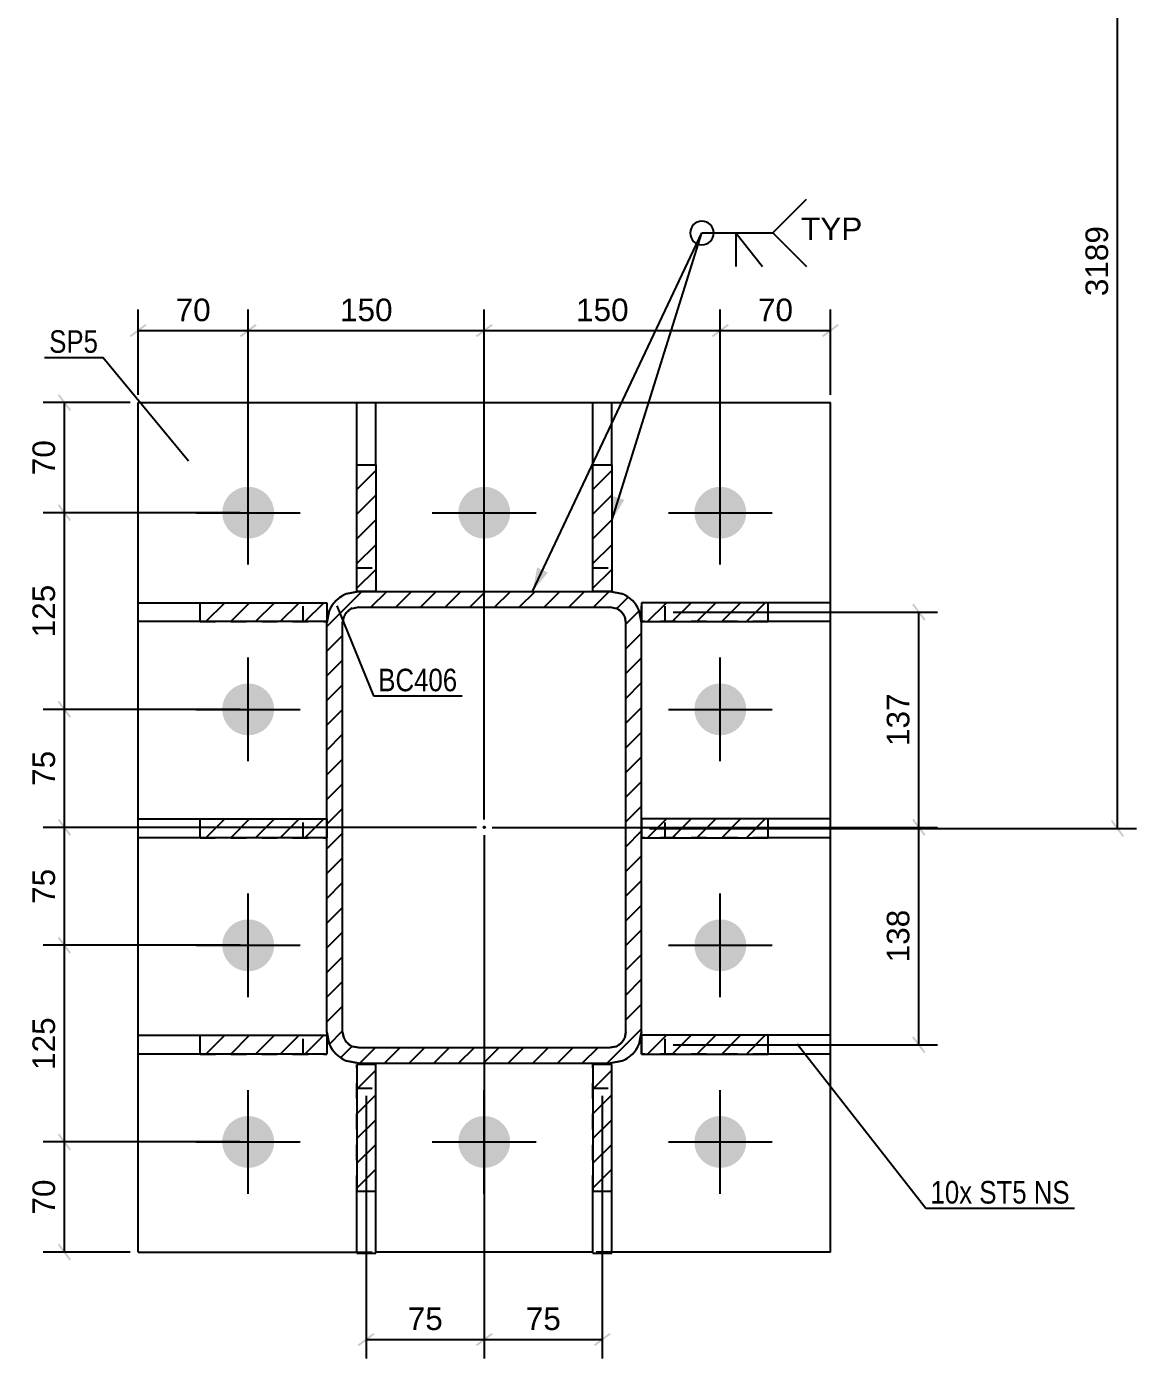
# Model space of a CAD drawing. Header units: millimetres. Extents: x 0 to 841, y 0 to 594.
# Drawn here: x 489.5 to 630.5, y 232.9 to 402.2 of the extents above; entities that cross this region are included whole.
import ezdxf

# ---------------------------------------------------------------- set-up
doc = ezdxf.new("R2010")
doc.units = ezdxf.units.MM
doc.linetypes.add('DXK_LINE_DOT2', pattern=[3.9198, 1.9599, -1.9599])
doc.linetypes.add('DXK_LINE_DOT3', pattern=[5.9187, 2.979, -0.9799, 0.9799, -0.9799])
doc.styles.add('Arial', font='arial.ttf', dxfattribs={"height": 0.2})
doc.styles.add('Arial Narrow', font='ARIALN.TTF', dxfattribs={"height": 0.2})

# ---------------------------------------------------------------- blocks, each defined once
blk = doc.blocks.new('Part-122567019-2369 - 2287')
at = {"linetype": 'Continuous'}
h = blk.add_hatch(dxfattribs=at)
h.set_pattern_fill('', scale=0.7, style=0, pattern_type=0)
h.set_pattern_definition([(45, (567.6686, 328.9399), (-1.57154, 1.57154), [])])
h.paths.add_polyline_path([(583.77, 328.94), (567.67, 328.94), (567.67, 326.54), (583.77, 326.54)])
at = {"color": 7, "linetype": 'DXK_LINE_DOT2'}
for p, q in [((567.67, 326.54), (567.67, 328.94)), ((583.77, 328.94), (567.67, 328.94)), ((570.67, 326.54), (570.67, 328.94)), ((583.77, 326.54), (567.67, 326.54))]:
    blk.add_line(p, q, dxfattribs=at)
at = {"color": 2, "linetype": 'Continuous'}
for p, q in [((583.77, 328.94), (567.67, 328.94)), ((567.67, 328.94), (567.67, 326.54)), ((591.67, 328.94), (583.77, 328.94)), ((583.77, 326.54), (583.77, 328.94)), ((591.67, 326.54), (591.67, 328.94)), ((567.67, 326.54), (583.77, 326.54)), ((591.67, 326.54), (583.77, 326.54))]:
    blk.add_line(p, q, dxfattribs=at)
blk = doc.blocks.new('Bolt-122567019-2295 - 2287')
at = {"linetype": 'Continuous'}
for points in [[(514.37, 340.38, -1), (520.97, 340.38, -1)], [(544.37, 340.38, -1), (550.97, 340.38, -1)], [(574.37, 340.38, -1), (580.97, 340.38, -1)], [(514.37, 315.38, -1), (520.97, 315.38, -1)], [(574.37, 315.38, -1), (580.97, 315.38, -1)], [(514.37, 285.38, -1), (520.97, 285.38, -1)], [(574.37, 285.38, -1), (580.97, 285.38, -1)], [(514.37, 260.38, -1), (520.97, 260.38, -1)], [(544.37, 260.38, -1), (550.97, 260.38, -1)], [(574.37, 260.38, -1), (580.97, 260.38, -1)]]:
    blk.add_hatch(color=1, dxfattribs=at).paths.add_polyline_path(points)
at = {"color": 1, "linetype": 'Continuous'}
for p, q in [((517.67, 333.78), (517.67, 346.98)), ((547.67, 333.78), (547.67, 346.98)), ((577.67, 333.78), (577.67, 346.98)), ((511.07, 340.38), (524.27, 340.38)), ((541.07, 340.38), (554.27, 340.38)), ((571.07, 340.38), (584.27, 340.38)), ((517.67, 308.78), (517.67, 321.98)), ((577.67, 308.78), (577.67, 321.98)), ((511.07, 315.38), (524.27, 315.38)), ((571.07, 315.38), (584.27, 315.38)), ((517.67, 278.78), (517.67, 291.98)), ((577.67, 278.78), (577.67, 291.98)), ((511.07, 285.38), (524.27, 285.38)), ((571.07, 285.38), (584.27, 285.38)), ((517.67, 253.78), (517.67, 266.98)), ((547.67, 253.78), (547.67, 266.98)), ((577.67, 253.78), (577.67, 266.98)), ((511.07, 260.38), (524.27, 260.38)), ((541.07, 260.38), (554.27, 260.38)), ((571.07, 260.38), (584.27, 260.38))]:
    blk.add_line(p, q, dxfattribs=at)
blk = doc.blocks.new('Part-122567019-2300 - 2287')
at = {"linetype": 'Continuous'}
h = blk.add_hatch(dxfattribs=at)
h.set_pattern_fill('', scale=0.7, style=0, pattern_type=0)
h.set_pattern_definition([(45, (567.3701, 327.9076), (-1.571545, 1.571545), [])])
h.paths.add_polyline_path([(567.67, 326.38), (567.37, 327.91), (566.5, 329.21), (565.21, 330.07), (563.67, 330.38), (531.67, 330.38), (530.14, 330.07), (528.85, 329.21), (527.98, 327.91), (527.67, 326.38), (527.67, 274.38), (527.98, 272.85), (528.85, 271.55), (530.14, 270.68), (531.67, 270.38), (563.67, 270.38), (565.21, 270.68), (566.5, 271.55), (567.37, 272.85), (567.67, 274.38)])
h.paths.add_polyline_path([(565.52, 273.61), (565.09, 272.96), (564.44, 272.53), (563.67, 272.38), (531.67, 272.38), (530.91, 272.53), (530.26, 272.96), (529.83, 273.61), (529.67, 274.38), (529.67, 326.38), (529.83, 327.14), (530.26, 327.79), (530.91, 328.22), (531.67, 328.38), (563.67, 328.38), (564.44, 328.22), (565.09, 327.79), (565.52, 327.14), (565.67, 326.38), (565.67, 274.38)])
blk.add_hatch(color=30, dxfattribs=at).paths.add_polyline_path([(547.67, 300.28, -1), (547.67, 300.48, -1)])
at = {"color": 7, "linetype": 'DXK_LINE_DOT2'}
for p, q in [((530.14, 330.07), (531.67, 330.38)), ((531.67, 330.38), (563.67, 330.38)), ((563.67, 330.38), (565.21, 330.07)), ((527.67, 326.38), (527.98, 327.91)), ((529.83, 327.14), (529.67, 326.38)), ((531.67, 328.38), (530.91, 328.22)), ((531.67, 328.38), (563.67, 328.38)), ((564.44, 328.22), (563.67, 328.38)), ((565.67, 326.38), (565.52, 327.14)), ((567.37, 327.91), (567.67, 326.38)), ((527.67, 274.38), (527.67, 326.38)), ((529.67, 274.38), (529.67, 326.38)), ((565.67, 274.38), (565.67, 326.38)), ((567.67, 274.38), (567.67, 326.38)), ((527.98, 272.85), (527.67, 274.38)), ((529.67, 274.38), (529.83, 273.61)), ((565.52, 273.61), (565.67, 274.38)), ((567.67, 274.38), (567.37, 272.85)), ((530.91, 272.53), (531.67, 272.38)), ((531.67, 272.38), (563.67, 272.38)), ((563.67, 272.38), (564.44, 272.53)), ((531.67, 270.38), (530.14, 270.68)), ((531.67, 270.38), (563.67, 270.38)), ((565.21, 270.68), (563.67, 270.38))]:
    blk.add_line(p, q, dxfattribs=at)
at = {"color": 2, "linetype": 'Continuous'}
for p, q in [((531.67, 330.38), (530.14, 330.07)), ((531.67, 330.38), (563.67, 330.38)), ((565.21, 330.07), (563.67, 330.38)), ((527.98, 327.91), (527.67, 326.38)), ((529.67, 326.38), (529.83, 327.14)), ((530.91, 328.22), (531.67, 328.38)), ((531.67, 328.38), (563.67, 328.38)), ((563.67, 328.38), (564.44, 328.22)), ((565.52, 327.14), (565.67, 326.38)), ((567.67, 326.38), (567.37, 327.91)), ((527.67, 274.38), (527.67, 326.38)), ((529.67, 274.38), (529.67, 326.38)), ((565.67, 274.38), (565.67, 326.38)), ((567.67, 274.38), (567.67, 326.38)), ((527.67, 274.38), (527.98, 272.85)), ((529.83, 273.61), (529.67, 274.38)), ((565.67, 274.38), (565.52, 273.61)), ((567.37, 272.85), (567.67, 274.38)), ((531.67, 272.38), (530.91, 272.53)), ((531.67, 272.38), (563.67, 272.38)), ((564.44, 272.53), (563.67, 272.38)), ((530.14, 270.68), (531.67, 270.38)), ((531.67, 270.38), (563.67, 270.38)), ((563.67, 270.38), (565.21, 270.68))]:
    blk.add_line(p, q, dxfattribs=at)
at = {"color": 30, "linetype": 'DXK_LINE_DOT3'}
blk.add_line((547.67, 300.38), (547.67, 300.38), dxfattribs=at)
at = {"color": 30, "linetype": 'Continuous'}
blk.add_circle((547.67, 300.38), 0.1, dxfattribs=at)
at = {"color": 7, "linetype": 'DXK_LINE_DOT2'}
for centre, radius, start, end in [((531.67, 326.38), 4, 112.5, 157.5), ((563.67, 326.38), 4, 22.5, 67.5), ((531.67, 326.38), 2, 112.5, 157.5), ((563.67, 326.38), 2, 22.5, 67.5), ((531.67, 274.38), 4, 202.5, 247.5), ((531.67, 274.38), 2, 202.5, 247.5), ((563.67, 274.38), 2, 292.5, 337.5), ((563.67, 274.38), 4, 292.5, 337.5)]:
    blk.add_arc(centre, radius, start, end, dxfattribs=at)
at = {"color": 2, "linetype": 'Continuous'}
for centre, radius, start, end in [((531.67, 326.38), 4, 112.5, 157.5), ((563.67, 326.38), 4, 22.5, 67.5), ((531.67, 326.38), 2, 112.5, 157.5), ((563.67, 326.38), 2, 22.5, 67.5), ((531.67, 274.38), 4, 202.5, 247.5), ((531.67, 274.38), 2, 202.5, 247.5), ((563.67, 274.38), 2, 292.5, 337.5), ((563.67, 274.38), 4, 292.5, 337.5)]:
    blk.add_arc(centre, radius, start, end, dxfattribs=at)
blk = doc.blocks.new('Part-122567019-2352 - 2287')
at = {"color": 2, "linetype": 'Continuous'}
for p, q in [((503.67, 246.38), (503.67, 354.38)), ((503.67, 354.38), (591.67, 354.38)), ((591.67, 246.38), (591.67, 354.38)), ((503.67, 246.38), (531.47, 246.38)), ((561.47, 246.38), (533.87, 246.38)), ((591.67, 246.38), (563.87, 246.38))]:
    blk.add_line(p, q, dxfattribs=at)
at = {"color": 7, "linetype": 'DXK_LINE_DOT2'}
for p, q in [((531.47, 246.38), (533.87, 246.38)), ((563.87, 246.38), (561.47, 246.38))]:
    blk.add_line(p, q, dxfattribs=at)
blk = doc.blocks.new('Part-122567019-2364 - 2287')
at = {"linetype": 'Continuous'}
h = blk.add_hatch(dxfattribs=at)
h.set_pattern_fill('', scale=0.7, style=0, pattern_type=0)
h.set_pattern_definition([(45, (567.6686, 301.4399), (-1.57154, 1.57154), [])])
h.paths.add_polyline_path([(583.77, 301.44), (567.67, 301.44), (567.67, 299.04), (583.77, 299.04)])
at = {"color": 7, "linetype": 'DXK_LINE_DOT2'}
for p, q in [((567.67, 299.04), (567.67, 301.44)), ((583.77, 301.44), (567.67, 301.44)), ((570.67, 299.04), (570.67, 301.44)), ((583.77, 299.04), (567.67, 299.04))]:
    blk.add_line(p, q, dxfattribs=at)
at = {"color": 2, "linetype": 'Continuous'}
for p, q in [((583.77, 301.44), (567.67, 301.44)), ((567.67, 301.44), (567.67, 299.04)), ((591.67, 301.44), (583.77, 301.44)), ((583.77, 299.04), (583.77, 301.44)), ((591.67, 299.04), (591.67, 301.44)), ((567.67, 299.04), (583.77, 299.04)), ((591.67, 299.04), (583.77, 299.04))]:
    blk.add_line(p, q, dxfattribs=at)
blk = doc.blocks.new('Part-122567019-2374 - 2287')
at = {"linetype": 'Continuous'}
h = blk.add_hatch(dxfattribs=at)
h.set_pattern_fill('', scale=0.7, style=0, pattern_type=0)
h.set_pattern_definition([(45, (567.6686, 273.9399), (-1.57154, 1.57154), [])])
h.paths.add_polyline_path([(583.77, 273.94), (567.67, 273.94), (567.67, 271.54), (583.77, 271.54)])
at = {"color": 7, "linetype": 'DXK_LINE_DOT2'}
for p, q in [((567.67, 271.54), (567.67, 273.94)), ((583.77, 273.94), (567.67, 273.94)), ((570.67, 271.54), (570.67, 273.94)), ((583.77, 271.54), (567.67, 271.54))]:
    blk.add_line(p, q, dxfattribs=at)
at = {"color": 2, "linetype": 'Continuous'}
for p, q in [((583.77, 273.94), (567.67, 273.94)), ((567.67, 273.94), (567.67, 271.54)), ((591.67, 273.94), (583.77, 273.94)), ((583.77, 271.54), (583.77, 273.94)), ((591.67, 271.54), (591.67, 273.94)), ((567.67, 271.54), (583.77, 271.54)), ((591.67, 271.54), (583.77, 271.54))]:
    blk.add_line(p, q, dxfattribs=at)
blk = doc.blocks.new('Part-122567019-2379 - 2287')
at = {"linetype": 'Continuous'}
h = blk.add_hatch(dxfattribs=at)
h.set_pattern_fill('', scale=0.7, style=0, pattern_type=0)
h.set_pattern_definition([(45, (511.564, 301.4399), (-1.57154, 1.57154), [])])
h.paths.add_polyline_path([(527.67, 301.44), (511.56, 301.44), (511.56, 299.04), (527.67, 299.04)])
at = {"color": 2, "linetype": 'Continuous'}
for p, q in [((503.67, 301.44), (511.56, 301.44)), ((503.67, 299.04), (503.67, 301.44)), ((511.56, 301.44), (527.67, 301.44)), ((511.56, 299.04), (511.56, 301.44)), ((527.67, 301.44), (527.67, 299.04)), ((511.56, 299.04), (503.67, 299.04)), ((527.67, 299.04), (511.56, 299.04))]:
    blk.add_line(p, q, dxfattribs=at)
at = {"color": 7, "linetype": 'DXK_LINE_DOT2'}
for p, q in [((511.56, 301.44), (527.67, 301.44)), ((524.67, 299.04), (524.67, 301.44)), ((527.67, 301.44), (527.67, 299.04)), ((511.56, 299.04), (527.67, 299.04))]:
    blk.add_line(p, q, dxfattribs=at)
blk = doc.blocks.new('Part-122567019-2384 - 2287')
at = {"linetype": 'Continuous'}
h = blk.add_hatch(dxfattribs=at)
h.set_pattern_fill('', scale=0.7, style=0, pattern_type=0)
h.set_pattern_definition([(45, (511.564, 328.9399), (-1.57154, 1.57154), [])])
h.paths.add_polyline_path([(527.67, 328.94), (511.56, 328.94), (511.56, 326.54), (527.67, 326.54)])
at = {"color": 2, "linetype": 'Continuous'}
for p, q in [((503.67, 328.94), (511.56, 328.94)), ((503.67, 326.54), (503.67, 328.94)), ((511.56, 328.94), (527.67, 328.94)), ((511.56, 326.54), (511.56, 328.94)), ((527.67, 328.94), (527.67, 326.54)), ((511.56, 326.54), (503.67, 326.54)), ((527.67, 326.54), (511.56, 326.54))]:
    blk.add_line(p, q, dxfattribs=at)
at = {"color": 7, "linetype": 'DXK_LINE_DOT2'}
for p, q in [((511.56, 328.94), (527.67, 328.94)), ((524.67, 326.54), (524.67, 328.94)), ((527.67, 328.94), (527.67, 326.54)), ((511.56, 326.54), (527.67, 326.54))]:
    blk.add_line(p, q, dxfattribs=at)
blk = doc.blocks.new('Part-122567019-2389 - 2287')
at = {"linetype": 'Continuous'}
h = blk.add_hatch(dxfattribs=at)
h.set_pattern_fill('', scale=0.7, style=0, pattern_type=0)
h.set_pattern_definition([(45, (511.564, 273.9399), (-1.57154, 1.57154), [])])
h.paths.add_polyline_path([(527.67, 273.94), (511.56, 273.94), (511.56, 271.54), (527.67, 271.54)])
at = {"color": 2, "linetype": 'Continuous'}
for p, q in [((503.67, 273.94), (511.56, 273.94)), ((503.67, 271.54), (503.67, 273.94)), ((511.56, 273.94), (527.67, 273.94)), ((511.56, 271.54), (511.56, 273.94)), ((527.67, 273.94), (527.67, 271.54)), ((511.56, 271.54), (503.67, 271.54)), ((527.67, 271.54), (511.56, 271.54))]:
    blk.add_line(p, q, dxfattribs=at)
at = {"color": 7, "linetype": 'DXK_LINE_DOT2'}
for p, q in [((511.56, 273.94), (527.67, 273.94)), ((524.67, 271.54), (524.67, 273.94)), ((527.67, 273.94), (527.67, 271.54)), ((511.56, 271.54), (527.67, 271.54))]:
    blk.add_line(p, q, dxfattribs=at)
blk = doc.blocks.new('Part-122567019-2394 - 2287')
at = {"linetype": 'Continuous'}
h = blk.add_hatch(dxfattribs=at)
h.set_pattern_fill('', scale=0.7, style=0, pattern_type=0)
h.set_pattern_definition([(45, (531.4686, 270.2399), (-1.57154, 1.57154), [])])
h.paths.add_polyline_path([(533.87, 270.24), (531.47, 270.24), (531.47, 254.14), (533.87, 254.14)])
at = {"color": 7, "linetype": 'DXK_LINE_DOT2'}
for p, q in [((531.47, 254.14), (531.47, 270.24)), ((533.87, 270.24), (531.47, 270.24)), ((533.87, 254.14), (533.87, 270.24)), ((531.47, 267.24), (533.87, 267.24))]:
    blk.add_line(p, q, dxfattribs=at)
at = {"color": 2, "linetype": 'Continuous'}
for p, q in [((533.87, 270.24), (531.47, 270.24)), ((531.47, 270.24), (531.47, 254.14)), ((533.87, 254.14), (533.87, 270.24)), ((531.47, 246.24), (531.47, 254.14)), ((531.47, 254.14), (533.87, 254.14)), ((533.87, 246.24), (533.87, 254.14)), ((531.47, 246.24), (533.87, 246.24))]:
    blk.add_line(p, q, dxfattribs=at)
blk = doc.blocks.new('Part-122567019-2399 - 2287')
at = {"linetype": 'Continuous'}
h = blk.add_hatch(dxfattribs=at)
h.set_pattern_fill('', scale=0.7, style=0, pattern_type=0)
h.set_pattern_definition([(45, (561.4686, 270.2399), (-1.57154, 1.57154), [])])
h.paths.add_polyline_path([(563.87, 270.24), (561.47, 270.24), (561.47, 254.14), (563.87, 254.14)])
at = {"color": 7, "linetype": 'DXK_LINE_DOT2'}
for p, q in [((561.47, 254.14), (561.47, 270.24)), ((563.87, 270.24), (561.47, 270.24)), ((563.87, 254.14), (563.87, 270.24)), ((561.47, 267.24), (563.87, 267.24))]:
    blk.add_line(p, q, dxfattribs=at)
at = {"color": 2, "linetype": 'Continuous'}
for p, q in [((563.87, 270.24), (561.47, 270.24)), ((561.47, 270.24), (561.47, 254.14)), ((563.87, 254.14), (563.87, 270.24)), ((561.47, 246.24), (561.47, 254.14)), ((561.47, 254.14), (563.87, 254.14)), ((563.87, 246.24), (563.87, 254.14)), ((561.47, 246.24), (563.87, 246.24))]:
    blk.add_line(p, q, dxfattribs=at)
blk = doc.blocks.new('Part-122567019-2404 - 2287')
at = {"linetype": 'Continuous'}
h = blk.add_hatch(dxfattribs=at)
h.set_pattern_fill('', scale=0.7, style=0, pattern_type=0)
h.set_pattern_definition([(45, (531.4686, 346.4807), (-1.57154, 1.57154), [])])
h.paths.add_polyline_path([(533.87, 346.48), (531.47, 346.48), (531.47, 330.38), (533.87, 330.38)])
at = {"color": 2, "linetype": 'Continuous'}
for p, q in [((531.47, 354.38), (533.87, 354.38)), ((531.47, 346.48), (531.47, 354.38)), ((533.87, 346.48), (533.87, 354.38)), ((531.47, 330.38), (531.47, 346.48)), ((531.47, 346.48), (533.87, 346.48)), ((533.87, 346.48), (533.87, 330.38)), ((533.87, 330.38), (531.47, 330.38))]:
    blk.add_line(p, q, dxfattribs=at)
at = {"color": 7, "linetype": 'DXK_LINE_DOT2'}
for p, q in [((531.47, 330.38), (531.47, 346.48)), ((533.87, 346.48), (533.87, 330.38)), ((531.47, 333.38), (533.87, 333.38)), ((533.87, 330.38), (531.47, 330.38))]:
    blk.add_line(p, q, dxfattribs=at)
blk = doc.blocks.new('Part-122567019-2409 - 2287')
at = {"linetype": 'Continuous'}
h = blk.add_hatch(dxfattribs=at)
h.set_pattern_fill('', scale=0.7, style=0, pattern_type=0)
h.set_pattern_definition([(45, (561.4686, 346.4807), (-1.57154, 1.57154), [])])
h.paths.add_polyline_path([(563.87, 346.48), (561.47, 346.48), (561.47, 330.38), (563.87, 330.38)])
at = {"color": 2, "linetype": 'Continuous'}
for p, q in [((561.47, 354.38), (563.87, 354.38)), ((561.47, 346.48), (561.47, 354.38)), ((563.87, 346.48), (563.87, 354.38)), ((561.47, 330.38), (561.47, 346.48)), ((561.47, 346.48), (563.87, 346.48)), ((563.87, 346.48), (563.87, 330.38)), ((563.87, 330.38), (561.47, 330.38))]:
    blk.add_line(p, q, dxfattribs=at)
at = {"color": 7, "linetype": 'DXK_LINE_DOT2'}
for p, q in [((561.47, 330.38), (561.47, 346.48)), ((563.87, 346.48), (563.87, 330.38)), ((561.47, 333.38), (563.87, 333.38)), ((563.87, 330.38), (561.47, 330.38))]:
    blk.add_line(p, q, dxfattribs=at)
blk = doc.blocks.new('StraightDimension-122567019-3524 - 2287')
at = {"linetype": 'Continuous'}
for points in [[(493.49, 261.28), (493.64, 261.48), (495.14, 259.48), (494.99, 259.28)], [(495.14, 245.48), (494.99, 245.28), (493.49, 247.28), (493.64, 247.48)]]:
    blk.add_hatch(color=7, dxfattribs=at).paths.add_polyline_path(points)
at = {"color": 7, "linetype": 'Continuous'}
for p, q in [((516.67, 260.38), (491.62, 260.38)), ((494.32, 246.38), (494.32, 260.38)), ((502.67, 246.38), (491.62, 246.38))]:
    blk.add_line(p, q, dxfattribs=at)
at = {"color": 0}
blk.add_wipeout([(493.72, 256.2), (489.52, 256.2), (489.52, 250.55), (493.72, 250.55)], dxfattribs=at)
at = {"color": 3, "style": 'Arial'}
blk.add_text('70', height=2.865, rotation=90.0002, dxfattribs=at).set_placement((493.12, 251.15))
blk = doc.blocks.new('StraightDimension-122567019-2472 - 2287')
at = {"linetype": 'Continuous'}
for points in [[(576.77, 362.71), (576.57, 362.86), (578.57, 364.36), (578.77, 364.21)], [(592.57, 364.36), (592.77, 364.21), (590.77, 362.71), (590.57, 362.86)]]:
    blk.add_hatch(color=7, dxfattribs=at).paths.add_polyline_path(points)
at = {"color": 7, "linetype": 'Continuous'}
for p, q in [((577.67, 341.38), (577.67, 366.23)), ((591.67, 355.38), (591.67, 366.23)), ((577.67, 363.53), (591.67, 363.53))]:
    blk.add_line(p, q, dxfattribs=at)
at = {"color": 0}
blk.add_wipeout([(587.5, 364.13), (587.5, 368.33), (581.85, 368.33), (581.85, 364.13)], dxfattribs=at)
at = {"color": 3, "style": 'Arial'}
blk.add_text('70', height=2.865, dxfattribs=at).set_placement((582.45, 364.73))
blk = doc.blocks.new('StraightDimension-122567019-2513 - 2287')
at = {"linetype": 'Continuous'}
for points in [[(602.07, 328.64), (602.22, 328.84), (603.72, 326.84), (603.57, 326.64)], [(603.72, 299.48), (603.57, 299.28), (602.07, 301.28), (602.22, 301.48)]]:
    blk.add_hatch(color=7, dxfattribs=at).paths.add_polyline_path(points)
at = {"color": 7, "linetype": 'Continuous'}
for p, q in [((571.67, 327.74), (605.29, 327.74)), ((602.89, 300.38), (602.89, 327.74)), ((548.67, 300.38), (605.29, 300.38))]:
    blk.add_line(p, q, dxfattribs=at)
at = {"color": 0}
blk.add_wipeout([(602.29, 317.99), (598.09, 317.99), (598.09, 310.12), (602.29, 310.12)], dxfattribs=at)
at = {"color": 3, "style": 'Arial'}
blk.add_text('137', height=2.865, rotation=90.0002, dxfattribs=at).set_placement((601.69, 310.72))
blk = doc.blocks.new('StraightDimension-122567019-2533 - 2287')
at = {"linetype": 'Continuous'}
for points in [[(546.77, 234.44), (546.57, 234.59), (548.57, 236.09), (548.77, 235.94)], [(563.57, 236.09), (563.77, 235.94), (561.77, 234.44), (561.57, 234.59)]]:
    blk.add_hatch(color=7, dxfattribs=at).paths.add_polyline_path(points)
at = {"color": 7, "linetype": 'Continuous'}
for p, q in [((547.67, 299.38), (547.67, 232.87)), ((562.67, 266.24), (562.67, 232.87)), ((547.67, 235.27), (562.67, 235.27))]:
    blk.add_line(p, q, dxfattribs=at)
at = {"color": 0}
blk.add_wipeout([(558, 235.87), (558, 240.07), (552.35, 240.07), (552.35, 235.87)], dxfattribs=at)
at = {"color": 3, "style": 'Arial'}
blk.add_text('75', height=2.865, dxfattribs=at).set_placement((552.95, 236.47))
blk = doc.blocks.new('StraightDimension-122567019-2492 - 2287')
at = {"linetype": 'Continuous'}
for points in [[(516.77, 362.71), (516.57, 362.86), (518.57, 364.36), (518.77, 364.21)], [(548.57, 364.36), (548.77, 364.21), (546.77, 362.71), (546.57, 362.86)]]:
    blk.add_hatch(color=7, dxfattribs=at).paths.add_polyline_path(points)
at = {"color": 7, "linetype": 'Continuous'}
for p, q in [((517.67, 341.38), (517.67, 366.23)), ((547.67, 301.38), (547.67, 366.23)), ((517.67, 363.53), (547.67, 363.53))]:
    blk.add_line(p, q, dxfattribs=at)
at = {"color": 0}
blk.add_wipeout([(536.61, 364.13), (536.61, 368.33), (528.74, 368.33), (528.74, 364.13)], dxfattribs=at)
at = {"color": 3, "style": 'Arial'}
blk.add_text('150', height=2.865, dxfattribs=at).set_placement((529.34, 364.73))
blk = doc.blocks.new('StraightDimension-122567019-2502 - 2287')
at = {"linetype": 'Continuous'}
for points in [[(502.77, 362.71), (502.57, 362.86), (504.57, 364.36), (504.77, 364.21)], [(518.57, 364.36), (518.77, 364.21), (516.77, 362.71), (516.57, 362.86)]]:
    blk.add_hatch(color=7, dxfattribs=at).paths.add_polyline_path(points)
at = {"color": 7, "linetype": 'Continuous'}
for p, q in [((503.67, 355.38), (503.67, 366.23)), ((517.67, 341.38), (517.67, 366.23)), ((503.67, 363.53), (517.67, 363.53))]:
    blk.add_line(p, q, dxfattribs=at)
at = {"color": 0}
blk.add_wipeout([(513.5, 364.13), (513.5, 368.33), (507.85, 368.33), (507.85, 364.13)], dxfattribs=at)
at = {"color": 3, "style": 'Arial'}
blk.add_text('70', height=2.865, dxfattribs=at).set_placement((508.45, 364.73))
blk = doc.blocks.new('StraightDimension-122567019-3519 - 2287')
at = {"linetype": 'Continuous'}
for points in [[(493.49, 355.28), (493.64, 355.48), (495.14, 353.48), (494.99, 353.28)], [(495.14, 339.48), (494.99, 339.28), (493.49, 341.28), (493.64, 341.48)]]:
    blk.add_hatch(color=7, dxfattribs=at).paths.add_polyline_path(points)
at = {"color": 7, "linetype": 'Continuous'}
for p, q in [((502.67, 354.38), (491.62, 354.38)), ((494.32, 340.38), (494.32, 354.38)), ((516.67, 340.38), (491.62, 340.38))]:
    blk.add_line(p, q, dxfattribs=at)
at = {"color": 0}
blk.add_wipeout([(493.72, 350.2), (489.52, 350.2), (489.52, 344.55), (493.72, 344.55)], dxfattribs=at)
at = {"color": 3, "style": 'Arial'}
blk.add_text('70', height=2.865, rotation=90.0002, dxfattribs=at).set_placement((493.12, 345.15))
blk = doc.blocks.new('StraightDimension-122567019-3520 - 2287')
at = {"linetype": 'Continuous'}
for points in [[(493.49, 341.28), (493.64, 341.48), (495.14, 339.48), (494.99, 339.28)], [(495.14, 314.48), (494.99, 314.28), (493.49, 316.28), (493.64, 316.48)]]:
    blk.add_hatch(color=7, dxfattribs=at).paths.add_polyline_path(points)
at = {"color": 7, "linetype": 'Continuous'}
for p, q in [((516.67, 340.38), (491.62, 340.38)), ((494.32, 315.38), (494.32, 340.38)), ((516.67, 315.38), (491.62, 315.38))]:
    blk.add_line(p, q, dxfattribs=at)
at = {"color": 0}
blk.add_wipeout([(493.72, 331.81), (489.52, 331.81), (489.52, 323.94), (493.72, 323.94)], dxfattribs=at)
at = {"color": 3, "style": 'Arial'}
blk.add_text('125', height=2.865, rotation=90.0002, dxfattribs=at).set_placement((493.12, 324.54))
blk = doc.blocks.new('StraightDimension-122567019-2519 - 2287')
at = {"linetype": 'Continuous'}
for points in [[(602.07, 301.28), (602.22, 301.48), (603.72, 299.48), (603.57, 299.28)], [(603.72, 271.84), (603.57, 271.64), (602.07, 273.64), (602.22, 273.84)]]:
    blk.add_hatch(color=7, dxfattribs=at).paths.add_polyline_path(points)
at = {"color": 7, "linetype": 'Continuous'}
for p, q in [((548.67, 300.38), (605.29, 300.38)), ((602.89, 272.74), (602.89, 300.38)), ((571.67, 272.74), (605.29, 272.74))]:
    blk.add_line(p, q, dxfattribs=at)
at = {"color": 0}
blk.add_wipeout([(602.29, 290.49), (598.09, 290.49), (598.09, 282.62), (602.29, 282.62)], dxfattribs=at)
at = {"color": 3, "style": 'Arial'}
blk.add_text('138', height=2.865, rotation=90.0002, dxfattribs=at).set_placement((601.69, 283.22))
blk = doc.blocks.new('StraightDimension-122567019-3521 - 2287')
at = {"linetype": 'Continuous'}
for points in [[(493.49, 316.28), (493.64, 316.48), (495.14, 314.48), (494.99, 314.28)], [(495.14, 299.48), (494.99, 299.28), (493.49, 301.28), (493.64, 301.48)]]:
    blk.add_hatch(color=7, dxfattribs=at).paths.add_polyline_path(points)
at = {"color": 7, "linetype": 'Continuous'}
for p, q in [((516.67, 315.38), (491.62, 315.38)), ((494.32, 300.38), (494.32, 315.38)), ((546.67, 300.38), (491.62, 300.38))]:
    blk.add_line(p, q, dxfattribs=at)
at = {"color": 0}
blk.add_wipeout([(493.72, 310.7), (489.52, 310.7), (489.52, 305.05), (493.72, 305.05)], dxfattribs=at)
at = {"color": 3, "style": 'Arial'}
blk.add_text('75', height=2.865, rotation=90.0002, dxfattribs=at).set_placement((493.12, 305.65))
blk = doc.blocks.new('StraightDimension-122567019-3522 - 2287')
at = {"linetype": 'Continuous'}
for points in [[(493.49, 301.28), (493.64, 301.48), (495.14, 299.48), (494.99, 299.28)], [(495.14, 284.48), (494.99, 284.28), (493.49, 286.28), (493.64, 286.48)]]:
    blk.add_hatch(color=7, dxfattribs=at).paths.add_polyline_path(points)
at = {"color": 7, "linetype": 'Continuous'}
for p, q in [((546.67, 300.38), (491.62, 300.38)), ((494.32, 285.38), (494.32, 300.38)), ((516.67, 285.38), (491.62, 285.38))]:
    blk.add_line(p, q, dxfattribs=at)
at = {"color": 0}
blk.add_wipeout([(493.72, 295.7), (489.52, 295.7), (489.52, 290.05), (493.72, 290.05)], dxfattribs=at)
at = {"color": 3, "style": 'Arial'}
blk.add_text('75', height=2.865, rotation=90.0002, dxfattribs=at).set_placement((493.12, 290.65))
blk = doc.blocks.new('StraightDimension-122567019-2526 - 2287')
at = {"linetype": 'Continuous'}
for points in [[(531.77, 234.44), (531.57, 234.59), (533.57, 236.09), (533.77, 235.94)], [(548.57, 236.09), (548.77, 235.94), (546.77, 234.44), (546.57, 234.59)]]:
    blk.add_hatch(color=7, dxfattribs=at).paths.add_polyline_path(points)
at = {"color": 7, "linetype": 'Continuous'}
for p, q in [((547.67, 299.38), (547.67, 232.87)), ((532.67, 266.24), (532.67, 232.87)), ((532.67, 235.27), (547.67, 235.27))]:
    blk.add_line(p, q, dxfattribs=at)
at = {"color": 0}
blk.add_wipeout([(543, 235.87), (543, 240.07), (537.35, 240.07), (537.35, 235.87)], dxfattribs=at)
at = {"color": 3, "style": 'Arial'}
blk.add_text('75', height=2.865, dxfattribs=at).set_placement((537.95, 236.47))
blk = doc.blocks.new('StraightDimension-122567019-2440 - 2287')
at = {"linetype": 'Continuous'}
for points in [[(627.31, 445.38), (627.46, 445.58), (628.96, 443.58), (628.81, 443.38)], [(628.96, 299.34), (628.81, 299.14), (627.31, 301.14), (627.46, 301.34)]]:
    blk.add_hatch(color=7, dxfattribs=at).paths.add_polyline_path(points)
at = {"color": 7, "linetype": 'Continuous'}
for p, q in [((548.67, 444.48), (630.54, 444.48)), ((628.14, 300.24), (628.14, 444.48)), ((568.67, 300.24), (630.54, 300.24))]:
    blk.add_line(p, q, dxfattribs=at)
at = {"color": 0}
blk.add_wipeout([(627.54, 377.41), (623.34, 377.41), (623.34, 367.31), (627.54, 367.31)], dxfattribs=at)
at = {"color": 3, "style": 'Arial'}
blk.add_text('3189', height=2.865, rotation=90.0002, dxfattribs=at).set_placement((626.94, 367.91))
blk = doc.blocks.new('StraightDimension-122567019-2482 - 2287')
at = {"linetype": 'Continuous'}
for points in [[(546.77, 362.71), (546.57, 362.86), (548.57, 364.36), (548.77, 364.21)], [(578.57, 364.36), (578.77, 364.21), (576.77, 362.71), (576.57, 362.86)]]:
    blk.add_hatch(color=7, dxfattribs=at).paths.add_polyline_path(points)
at = {"color": 7, "linetype": 'Continuous'}
for p, q in [((547.67, 301.38), (547.67, 366.23)), ((577.67, 341.38), (577.67, 366.23)), ((547.67, 363.53), (577.67, 363.53))]:
    blk.add_line(p, q, dxfattribs=at)
at = {"color": 0}
blk.add_wipeout([(566.61, 364.13), (566.61, 368.33), (558.74, 368.33), (558.74, 364.13)], dxfattribs=at)
at = {"color": 3, "style": 'Arial'}
blk.add_text('150', height=2.865, dxfattribs=at).set_placement((559.34, 364.73))
blk = doc.blocks.new('StraightDimension-122567019-3523 - 2287')
at = {"linetype": 'Continuous'}
for points in [[(493.49, 286.28), (493.64, 286.48), (495.14, 284.48), (494.99, 284.28)], [(495.14, 259.48), (494.99, 259.28), (493.49, 261.28), (493.64, 261.48)]]:
    blk.add_hatch(color=7, dxfattribs=at).paths.add_polyline_path(points)
at = {"color": 7, "linetype": 'Continuous'}
for p, q in [((516.67, 285.38), (491.62, 285.38)), ((494.32, 260.38), (494.32, 285.38)), ((516.67, 260.38), (491.62, 260.38))]:
    blk.add_line(p, q, dxfattribs=at)
at = {"color": 0}
blk.add_wipeout([(493.72, 276.81), (489.52, 276.81), (489.52, 268.94), (493.72, 268.94)], dxfattribs=at)
at = {"color": 3, "style": 'Arial'}
blk.add_text('125', height=2.865, rotation=90.0002, dxfattribs=at).set_placement((493.12, 269.54))
blk = doc.blocks.new('MarkSet-122567019-2731 - 2287')
at = {"color": 0}
for points in [[(609.68, 252.55), (609.68, 255.55), (604.38, 255.55), (604.38, 252.55)], [(616.6, 252.55), (616.6, 255.55), (610.58, 255.55), (610.58, 252.55)], [(622.07, 252.55), (622.07, 255.55), (617.5, 255.55), (617.5, 252.55)]]:
    blk.add_wipeout(points, dxfattribs=at)
for points in [[(609.68, 252.55), (609.68, 255.55), (604.38, 255.55), (604.38, 252.55)], [(616.6, 252.55), (616.6, 255.55), (610.58, 255.55), (610.58, 252.55)], [(622.07, 252.55), (622.07, 255.55), (617.5, 255.55), (617.5, 252.55)]]:
    blk.add_wipeout(points, dxfattribs=at)
at = {"color": 30, "linetype": 'Continuous'}
for p, q in [((587.42, 272.85), (603.78, 251.95)), ((603.78, 251.95), (622.67, 251.95))]:
    blk.add_line(p, q, dxfattribs=at)
at = {"color": 3, "style": 'Arial Narrow'}
for s, p in [('10x', (604.38, 252.55)), ('ST5', (610.58, 252.55)), ('NS', (617.5, 252.55))]:
    blk.add_text(s, height=2.863, dxfattribs=at).set_placement(p)
blk = doc.blocks.new('Mark-122567019-2296 - 2287')
at = {"color": 0}
blk.add_wipeout([(544.25, 317.68), (544.25, 320.68), (534.2, 320.68), (534.2, 317.68)], dxfattribs=at)
blk.add_wipeout([(544.25, 317.68), (544.25, 320.68), (534.2, 320.68), (534.2, 317.68)], dxfattribs=at)
at = {"color": 30, "linetype": 'Continuous'}
for p, q in [((528.92, 328.55), (533.6, 317.08)), ((533.6, 317.08), (544.85, 317.08))]:
    blk.add_line(p, q, dxfattribs=at)
at = {"color": 3, "style": 'Arial Narrow'}
blk.add_text('BC406', height=2.863, dxfattribs=at).set_placement((534.2, 317.68))
blk = doc.blocks.new('Mark-122567019-2348 - 2287')
at = {"color": 0}
blk.add_wipeout([(498.59, 360.71), (498.59, 363.71), (492.38, 363.71), (492.38, 360.71)], dxfattribs=at)
blk.add_wipeout([(498.59, 360.71), (498.59, 363.71), (492.38, 363.71), (492.38, 360.71)], dxfattribs=at)
at = {"color": 30, "linetype": 'Continuous'}
for p in [(491.78, 360.11), (510.09, 346.93)]:
    blk.add_line(p, (499.19, 360.11), dxfattribs=at)
at = {"color": 3, "style": 'Arial Narrow'}
blk.add_text('SP5', height=2.863, dxfattribs=at).set_placement((492.38, 360.71))
blk = doc.blocks.new('WeldMark-122567019-2642 - 2287')
at = {"linetype": 'Continuous'}
for points in [[(565.48, 342.02), (563.87, 339.38), (564.05, 342.47)], [(555.76, 332.77), (553.8, 330.38), (554.4, 333.41)]]:
    blk.add_hatch(color=30, dxfattribs=at).paths.add_polyline_path(points)
at = {"color": 30, "linetype": 'Continuous'}
for p, q in [((553.8, 330.38), (575.33, 375.94)), ((563.87, 339.38), (575.33, 375.94)), ((575.33, 375.94), (584.33, 375.94))]:
    blk.add_line(p, q, dxfattribs=at)
at = {"color": 3, "linetype": 'Continuous'}
for q in [(583.05, 371.66), (579.62, 371.66)]:
    blk.add_line((579.62, 375.94), q, dxfattribs=at)
for start, end in [(90, 270), (270, 90)]:
    blk.add_arc((575.33, 375.94), 1.5, start, end, dxfattribs=at)
at = {"color": 0, "linetype": 'Continuous'}
blk.add_wipeout([(595.71, 375.04), (595.71, 378.04), (587.93, 378.04), (587.93, 375.04)], dxfattribs=at)
blk.add_wipeout([(595.71, 375.04), (595.71, 378.04), (587.93, 378.04), (587.93, 375.04)], dxfattribs=at)
at = {"color": 3, "linetype": 'Continuous'}
for q in [(588.62, 380.23), (588.62, 371.66)]:
    blk.add_line((584.33, 375.94), q, dxfattribs=at)
at = {"color": 3, "linetype": 'Continuous', "style": 'Arial'}
blk.add_text('TYP', height=2.865, dxfattribs=at).set_placement((587.93, 375.04))

msp = doc.modelspace()

# ---------------------------------------------------------------- block references
for name in ['Part-122567019-2352 - 2287', 'Part-122567019-2404 - 2287', 'Part-122567019-2409 - 2287', 'Bolt-122567019-2295 - 2287', 'Part-122567019-2300 - 2287', 'Part-122567019-2384 - 2287', 'Part-122567019-2369 - 2287', 'Part-122567019-2379 - 2287', 'Part-122567019-2364 - 2287', 'Part-122567019-2389 - 2287', 'Part-122567019-2374 - 2287', 'Part-122567019-2394 - 2287', 'Part-122567019-2399 - 2287']:
    msp.add_blockref(name, (0, 0))

# ---------------------------------------------------------------- next in the draw order: block references
for name in ['StraightDimension-122567019-2472 - 2287', 'StraightDimension-122567019-2513 - 2287', 'StraightDimension-122567019-3524 - 2287']:
    msp.add_blockref(name, (0, 0))

# ---------------------------------------------------------------- next in the draw order: block references
for name in ['StraightDimension-122567019-2492 - 2287', 'StraightDimension-122567019-2533 - 2287']:
    msp.add_blockref(name, (0, 0))

# ---------------------------------------------------------------- next in the draw order: block references
for name in ['StraightDimension-122567019-2502 - 2287', 'StraightDimension-122567019-2519 - 2287']:
    msp.add_blockref(name, (0, 0))

# ---------------------------------------------------------------- next in the draw order: block references
for name in ['StraightDimension-122567019-3519 - 2287', 'MarkSet-122567019-2731 - 2287']:
    msp.add_blockref(name, (0, 0))

# ---------------------------------------------------------------- next in the draw order: block references
for name in ['Mark-122567019-2348 - 2287', 'StraightDimension-122567019-3520 - 2287']:
    msp.add_blockref(name, (0, 0))

# ---------------------------------------------------------------- next in the draw order: block references
msp.add_blockref('StraightDimension-122567019-3521 - 2287', (0, 0))

# ---------------------------------------------------------------- next in the draw order: block references
for name in ['Mark-122567019-2296 - 2287', 'StraightDimension-122567019-3522 - 2287']:
    msp.add_blockref(name, (0, 0))

# ---------------------------------------------------------------- next in the draw order: block references
for name in ['StraightDimension-122567019-2526 - 2287', 'StraightDimension-122567019-3523 - 2287']:
    msp.add_blockref(name, (0, 0))

# ---------------------------------------------------------------- next in the draw order: block references
msp.add_blockref('StraightDimension-122567019-2440 - 2287', (0, 0))

# ---------------------------------------------------------------- next in the draw order: block references
msp.add_blockref('StraightDimension-122567019-2482 - 2287', (0, 0))

# ---------------------------------------------------------------- next in the draw order: block references
msp.add_blockref('WeldMark-122567019-2642 - 2287', (0, 0))

doc.saveas('drawing.dxf')
